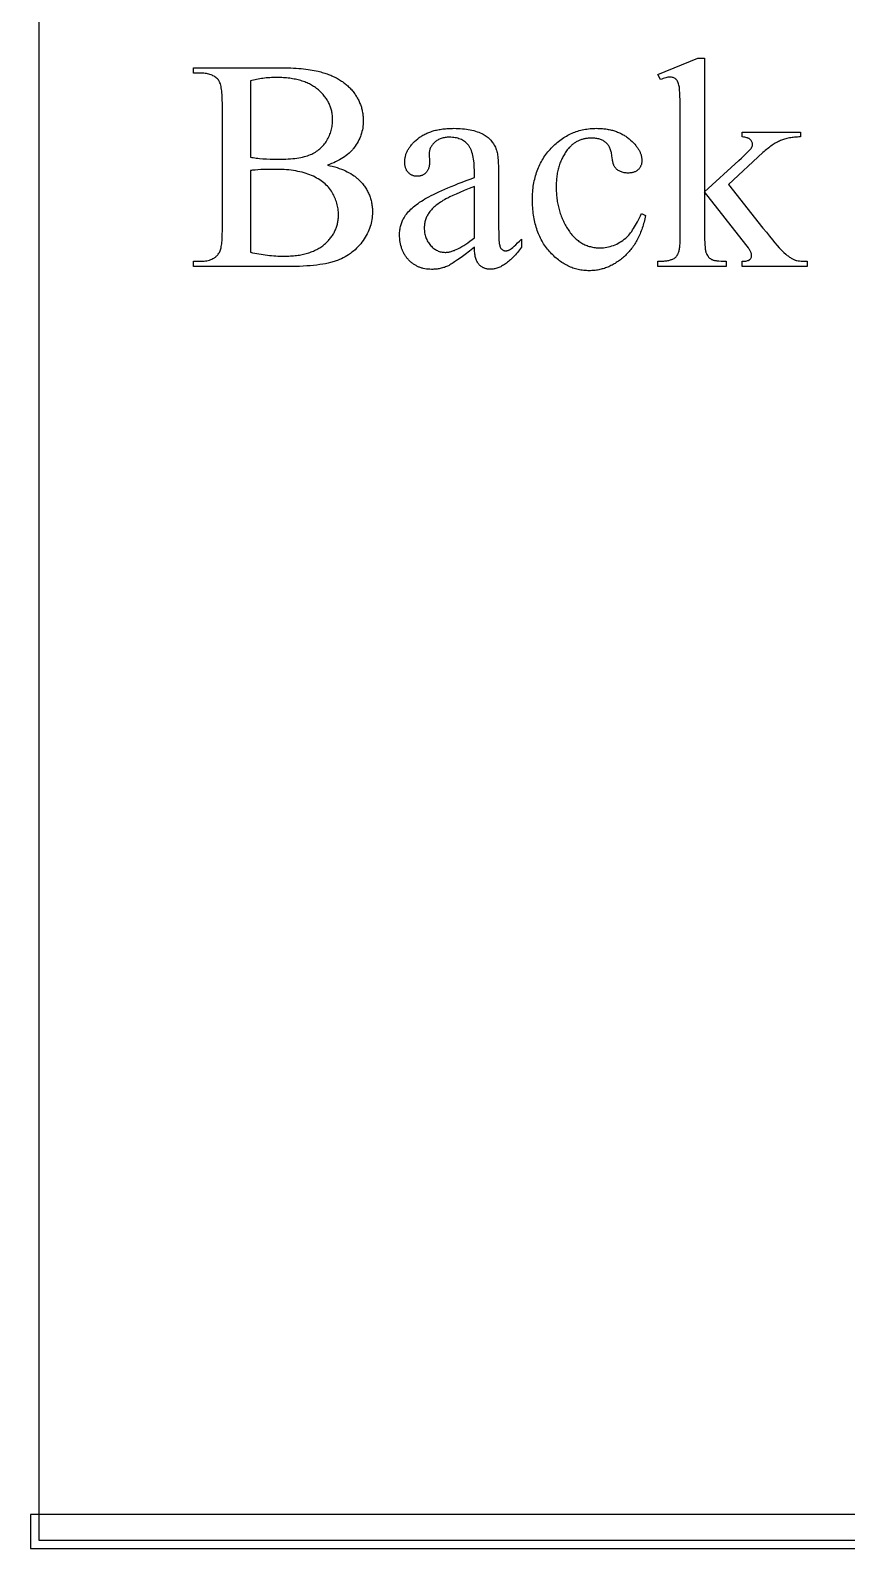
# Model space of a CAD drawing. Extents: x 0 to 152, y -19 to 71.
# Drawn here: x 127.85 to 139.85, y -17.52 to 4.79 of the extents above; entities that cross this region are included whole.
import ezdxf

# ---------------------------------------------------------------- set-up
doc = ezdxf.new("R2010")
doc.units = 0
doc.layers.get('0').update_dxf_attribs({"linetype": 'CONTINUOUS'})

msp = doc.modelspace()

# ---------------------------------------------------------------- linework, layer by layer
for points in [[(127.976, -17.394), (151.664, -17.394), (151.664, 23.168), (127.976, 23.168)], [(132.217, 2.814), (132.254, 2.805), (132.29, 2.796), (132.325, 2.787), (132.359, 2.776), (132.392, 2.766), (132.423, 2.754), (132.453, 2.742), (132.482, 2.729), (132.51, 2.716), (132.537, 2.702), (132.562, 2.688), (132.587, 2.673), (132.61, 2.657), (132.621, 2.649), (132.631, 2.641), (132.642, 2.633), (132.652, 2.624), (132.662, 2.615), (132.672, 2.607), (132.684, 2.594), (132.697, 2.581), (132.709, 2.569), (132.721, 2.556), (132.732, 2.543), (132.743, 2.529), (132.753, 2.516), (132.763, 2.502), (132.773, 2.488), (132.782, 2.474), (132.791, 2.46), (132.799, 2.445), (132.807, 2.431), (132.814, 2.416), (132.822, 2.401), (132.828, 2.386), (132.835, 2.371), (132.841, 2.356), (132.846, 2.34), (132.851, 2.324), (132.856, 2.308), (132.86, 2.292), (132.864, 2.276), (132.868, 2.259), (132.871, 2.243), (132.873, 2.226), (132.876, 2.209), (132.877, 2.192), (132.879, 2.175), (132.88, 2.157), (132.88, 2.14), (132.881, 2.122), (132.88, 2.095), (132.878, 2.068), (132.876, 2.041), (132.872, 2.014), (132.867, 1.987), (132.861, 1.961), (132.854, 1.935), (132.846, 1.909), (132.837, 1.883), (132.827, 1.857), (132.815, 1.831), (132.803, 1.805), (132.79, 1.78), (132.775, 1.755), (132.759, 1.73), (132.743, 1.705), (132.725, 1.68), (132.707, 1.656), (132.687, 1.634), (132.667, 1.612), (132.646, 1.591), (132.625, 1.57), (132.602, 1.551), (132.579, 1.532), (132.555, 1.514), (132.53, 1.497), (132.505, 1.481), (132.478, 1.466), (132.451, 1.452), (132.423, 1.438), (132.394, 1.426), (132.364, 1.414), (132.349, 1.408), (132.333, 1.403), (132.317, 1.397), (132.3, 1.392), (132.283, 1.387), (132.265, 1.383), (132.228, 1.374), (132.19, 1.365), (132.149, 1.358), (132.106, 1.351), (132.061, 1.345), (132.014, 1.34), (131.965, 1.335), (131.914, 1.331), (131.861, 1.328), (131.807, 1.325), (131.75, 1.323), (131.691, 1.322), (131.631, 1.322), (130.251, 1.322), (130.251, 1.402), (130.361, 1.402), (130.384, 1.402), (130.405, 1.404), (130.426, 1.406), (130.446, 1.409), (130.465, 1.413), (130.484, 1.418), (130.502, 1.424), (130.518, 1.431), (130.534, 1.439), (130.55, 1.447), (130.557, 1.452), (130.564, 1.457), (130.571, 1.462), (130.578, 1.467), (130.584, 1.473), (130.59, 1.479), (130.597, 1.485), (130.602, 1.491), (130.608, 1.497), (130.614, 1.504), (130.624, 1.518), (130.63, 1.528), (130.636, 1.54), (130.641, 1.552), (130.646, 1.567), (130.65, 1.582), (130.654, 1.599), (130.658, 1.617), (130.661, 1.636), (130.664, 1.657), (130.667, 1.679), (130.669, 1.702), (130.67, 1.727), (130.672, 1.753), (130.673, 1.781), (130.673, 1.809), (130.674, 1.839), (130.674, 3.727), (130.673, 3.761), (130.673, 3.792), (130.671, 3.822), (130.67, 3.851), (130.667, 3.878), (130.665, 3.903), (130.662, 3.927), (130.658, 3.949), (130.654, 3.97), (130.649, 3.989), (130.644, 4.006), (130.638, 4.022), (130.632, 4.036), (130.626, 4.049), (130.622, 4.055), (130.619, 4.06), (130.615, 4.065), (130.611, 4.07), (130.6, 4.082), (130.589, 4.092), (130.577, 4.102), (130.564, 4.112), (130.551, 4.12), (130.536, 4.128), (130.522, 4.135), (130.507, 4.141), (130.491, 4.147), (130.474, 4.152), (130.457, 4.156), (130.439, 4.159), (130.42, 4.162), (130.401, 4.163), (130.381, 4.165), (130.361, 4.165), (130.251, 4.165), (130.251, 4.245), (131.514, 4.245), (131.558, 4.245), (131.6, 4.244), (131.642, 4.243), (131.682, 4.241), (131.721, 4.24), (131.76, 4.237), (131.797, 4.235), (131.833, 4.232), (131.867, 4.228), (131.901, 4.225), (131.934, 4.22), (131.966, 4.216), (131.996, 4.211), (132.025, 4.205), (132.054, 4.199), (132.081, 4.193), (132.101, 4.188), (132.121, 4.183), (132.14, 4.177), (132.159, 4.172), (132.178, 4.166), (132.197, 4.16), (132.215, 4.153), (132.233, 4.147), (132.251, 4.14), (132.268, 4.133), (132.285, 4.125), (132.302, 4.118), (132.318, 4.11), (132.335, 4.102), (132.35, 4.094), (132.366, 4.085), (132.381, 4.077), (132.396, 4.068), (132.411, 4.059), (132.425, 4.049), (132.439, 4.04), (132.453, 4.03), (132.467, 4.02), (132.48, 4.009), (132.493, 3.999), (132.505, 3.988), (132.518, 3.977), (132.53, 3.966), (132.541, 3.954), (132.553, 3.942), (132.564, 3.93), (132.575, 3.918), (132.585, 3.906), (132.595, 3.893), (132.605, 3.881), (132.614, 3.868), (132.624, 3.855), (132.632, 3.842), (132.641, 3.829), (132.649, 3.816), (132.657, 3.803), (132.664, 3.789), (132.672, 3.776), (132.678, 3.762), (132.685, 3.748), (132.691, 3.734), (132.697, 3.72), (132.702, 3.706), (132.707, 3.692), (132.712, 3.678), (132.717, 3.663), (132.721, 3.648), (132.725, 3.634), (132.728, 3.619), (132.731, 3.604), (132.734, 3.589), (132.737, 3.574), (132.739, 3.559), (132.741, 3.543), (132.742, 3.528), (132.743, 3.512), (132.744, 3.496), (132.745, 3.48), (132.745, 3.464), (132.744, 3.437), (132.743, 3.41), (132.74, 3.384), (132.737, 3.357), (132.732, 3.332), (132.726, 3.306), (132.719, 3.281), (132.711, 3.256), (132.703, 3.232), (132.693, 3.208), (132.682, 3.184), (132.67, 3.161), (132.657, 3.138), (132.643, 3.115), (132.627, 3.093), (132.611, 3.071), (132.603, 3.06), (132.594, 3.05), (132.585, 3.039), (132.576, 3.029), (132.566, 3.019), (132.557, 3.009), (132.536, 2.99), (132.515, 2.971), (132.493, 2.954), (132.47, 2.936), (132.446, 2.92), (132.421, 2.904), (132.395, 2.889), (132.367, 2.875), (132.339, 2.861), (132.31, 2.848), (132.28, 2.836), (132.249, 2.824)], [(137.763, 4.387), (137.763, 2.423), (138.265, 2.88), (138.303, 2.915), (138.336, 2.947), (138.366, 2.975), (138.391, 3), (138.412, 3.021), (138.429, 3.04), (138.442, 3.054), (138.446, 3.06), (138.45, 3.066), (138.454, 3.072), (138.458, 3.079), (138.461, 3.085), (138.463, 3.092), (138.465, 3.098), (138.466, 3.105), (138.467, 3.111), (138.467, 3.117), (138.467, 3.128), (138.465, 3.138), (138.462, 3.148), (138.458, 3.158), (138.453, 3.167), (138.447, 3.175), (138.44, 3.184), (138.432, 3.192), (138.427, 3.196), (138.422, 3.199), (138.417, 3.203), (138.411, 3.206), (138.405, 3.209), (138.399, 3.211), (138.392, 3.214), (138.385, 3.216), (138.369, 3.22), (138.352, 3.224), (138.334, 3.226), (138.314, 3.227), (138.314, 3.296), (139.172, 3.296), (139.172, 3.227), (139.15, 3.227), (139.129, 3.226), (139.108, 3.224), (139.087, 3.222), (139.067, 3.22), (139.048, 3.218), (139.029, 3.215), (139.01, 3.212), (138.992, 3.208), (138.974, 3.204), (138.957, 3.2), (138.94, 3.195), (138.924, 3.19), (138.908, 3.185), (138.893, 3.18), (138.878, 3.173), (138.863, 3.167), (138.848, 3.16), (138.833, 3.152), (138.818, 3.144), (138.802, 3.135), (138.787, 3.125), (138.771, 3.115), (138.755, 3.105), (138.739, 3.093), (138.722, 3.081), (138.706, 3.069), (138.689, 3.055), (138.672, 3.042), (138.655, 3.027), (138.638, 3.012), (138.62, 2.997), (138.114, 2.529), (138.62, 1.889), (138.671, 1.826), (138.717, 1.768), (138.759, 1.717), (138.797, 1.672), (138.831, 1.633), (138.86, 1.6), (138.884, 1.573), (138.905, 1.553), (138.93, 1.528), (138.955, 1.506), (138.979, 1.487), (138.99, 1.478), (139.002, 1.469), (139.013, 1.461), (139.024, 1.454), (139.035, 1.447), (139.046, 1.441), (139.056, 1.435), (139.066, 1.43), (139.076, 1.425), (139.086, 1.421), (139.093, 1.419), (139.101, 1.416), (139.109, 1.414), (139.118, 1.412), (139.138, 1.408), (139.16, 1.405), (139.184, 1.403), (139.212, 1.401), (139.241, 1.4), (139.273, 1.4), (139.273, 1.322), (138.314, 1.322), (138.314, 1.4), (138.334, 1.4), (138.352, 1.402), (138.368, 1.404), (138.383, 1.407), (138.396, 1.41), (138.407, 1.414), (138.413, 1.417), (138.417, 1.419), (138.421, 1.422), (138.425, 1.424), (138.432, 1.43), (138.438, 1.437), (138.443, 1.444), (138.447, 1.452), (138.45, 1.46), (138.453, 1.469), (138.454, 1.478), (138.454, 1.488), (138.454, 1.494), (138.453, 1.501), (138.451, 1.509), (138.449, 1.517), (138.446, 1.525), (138.442, 1.534), (138.438, 1.543), (138.433, 1.553), (138.427, 1.563), (138.421, 1.574), (138.414, 1.585), (138.406, 1.596), (138.388, 1.621), (138.368, 1.647), (137.763, 2.421), (137.763, 1.766), (137.763, 1.72), (137.764, 1.678), (137.766, 1.641), (137.769, 1.607), (137.771, 1.592), (137.773, 1.578), (137.775, 1.564), (137.778, 1.552), (137.78, 1.541), (137.783, 1.531), (137.786, 1.522), (137.789, 1.514), (137.797, 1.499), (137.804, 1.486), (137.813, 1.473), (137.817, 1.468), (137.822, 1.462), (137.827, 1.457), (137.832, 1.452), (137.837, 1.447), (137.843, 1.443), (137.848, 1.439), (137.854, 1.435), (137.86, 1.431), (137.866, 1.428), (137.873, 1.425), (137.88, 1.422), (137.889, 1.419), (137.898, 1.416), (137.908, 1.414), (137.92, 1.412), (137.932, 1.41), (137.945, 1.408), (137.973, 1.405), (138.006, 1.402), (138.042, 1.401), (138.082, 1.4), (138.082, 1.322), (137.077, 1.322), (137.077, 1.4), (137.114, 1.4), (137.131, 1.401), (137.148, 1.402), (137.164, 1.403), (137.18, 1.405), (137.195, 1.407), (137.209, 1.409), (137.223, 1.411), (137.236, 1.414), (137.249, 1.417), (137.261, 1.42), (137.273, 1.424), (137.283, 1.428), (137.294, 1.432), (137.303, 1.436), (137.314, 1.443), (137.325, 1.45), (137.334, 1.458), (137.343, 1.466), (137.352, 1.476), (137.359, 1.486), (137.366, 1.498), (137.372, 1.51), (137.376, 1.519), (137.38, 1.529), (137.383, 1.54), (137.387, 1.552), (137.389, 1.564), (137.392, 1.577), (137.395, 1.592), (137.397, 1.607), (137.399, 1.622), (137.4, 1.639), (137.402, 1.656), (137.403, 1.674), (137.404, 1.713), (137.405, 1.755), (137.405, 3.553), (137.405, 3.634), (137.404, 3.708), (137.403, 3.772), (137.401, 3.829), (137.399, 3.877), (137.396, 3.917), (137.395, 3.934), (137.393, 3.949), (137.392, 3.961), (137.39, 3.972), (137.386, 3.99), (137.381, 4.007), (137.376, 4.023), (137.37, 4.037), (137.367, 4.043), (137.363, 4.049), (137.36, 4.055), (137.356, 4.06), (137.352, 4.065), (137.348, 4.07), (137.344, 4.074), (137.34, 4.078), (137.331, 4.084), (137.322, 4.09), (137.311, 4.095), (137.3, 4.099), (137.289, 4.103), (137.276, 4.105), (137.263, 4.106), (137.25, 4.107), (137.238, 4.106), (137.224, 4.104), (137.209, 4.102), (137.193, 4.098), (137.175, 4.092), (137.156, 4.086), (137.136, 4.079), (137.114, 4.07), (137.077, 4.146), (137.663, 4.387)], [(131.087, 2.93), (131.108, 2.926), (131.129, 2.923), (131.15, 2.92), (131.173, 2.917), (131.196, 2.914), (131.22, 2.912), (131.27, 2.907), (131.322, 2.904), (131.377, 2.902), (131.435, 2.9), (131.495, 2.9), (131.533, 2.9), (131.571, 2.901), (131.607, 2.902), (131.642, 2.904), (131.676, 2.906), (131.709, 2.909), (131.74, 2.913), (131.77, 2.917), (131.799, 2.921), (131.827, 2.926), (131.854, 2.932), (131.879, 2.938), (131.903, 2.945), (131.926, 2.952), (131.947, 2.959), (131.968, 2.968), (131.987, 2.976), (132.006, 2.986), (132.025, 2.996), (132.042, 3.006), (132.06, 3.017), (132.076, 3.029), (132.092, 3.041), (132.108, 3.054), (132.123, 3.067), (132.137, 3.081), (132.151, 3.095), (132.164, 3.11), (132.176, 3.126), (132.188, 3.142), (132.2, 3.158), (132.21, 3.176), (132.221, 3.193), (132.23, 3.211), (132.239, 3.229), (132.247, 3.247), (132.255, 3.266), (132.262, 3.284), (132.268, 3.303), (132.273, 3.322), (132.278, 3.341), (132.283, 3.361), (132.286, 3.381), (132.289, 3.4), (132.291, 3.42), (132.293, 3.441), (132.294, 3.461), (132.294, 3.482), (132.294, 3.498), (132.294, 3.513), (132.293, 3.529), (132.291, 3.545), (132.289, 3.56), (132.287, 3.575), (132.284, 3.59), (132.281, 3.605), (132.278, 3.62), (132.274, 3.635), (132.27, 3.649), (132.265, 3.663), (132.26, 3.678), (132.254, 3.692), (132.248, 3.706), (132.242, 3.719), (132.235, 3.733), (132.228, 3.746), (132.221, 3.76), (132.213, 3.773), (132.204, 3.786), (132.196, 3.799), (132.186, 3.811), (132.177, 3.824), (132.167, 3.836), (132.156, 3.849), (132.146, 3.861), (132.134, 3.873), (132.123, 3.885), (132.111, 3.896), (132.098, 3.908), (132.085, 3.919), (132.072, 3.93), (132.058, 3.941), (132.044, 3.952), (132.03, 3.962), (132.015, 3.971), (132, 3.981), (131.985, 3.99), (131.969, 3.998), (131.953, 4.007), (131.936, 4.015), (131.919, 4.022), (131.902, 4.03), (131.884, 4.036), (131.866, 4.043), (131.847, 4.049), (131.828, 4.055), (131.809, 4.061), (131.789, 4.066), (131.769, 4.07), (131.749, 4.075), (131.728, 4.079), (131.707, 4.083), (131.686, 4.086), (131.664, 4.089), (131.642, 4.092), (131.619, 4.094), (131.596, 4.096), (131.573, 4.097), (131.549, 4.099), (131.525, 4.1), (131.5, 4.1), (131.475, 4.1), (131.449, 4.1), (131.422, 4.1), (131.396, 4.099), (131.37, 4.097), (131.345, 4.096), (131.32, 4.094), (131.295, 4.091), (131.271, 4.088), (131.247, 4.085), (131.223, 4.082), (131.199, 4.078), (131.176, 4.074), (131.154, 4.069), (131.131, 4.064), (131.109, 4.059), (131.087, 4.053)], [(134.379, 1.607), (134.306, 1.551), (134.241, 1.501), (134.183, 1.458), (134.131, 1.421), (134.087, 1.39), (134.068, 1.377), (134.05, 1.366), (134.034, 1.356), (134.02, 1.347), (134.008, 1.34), (133.997, 1.335), (133.983, 1.328), (133.968, 1.322), (133.953, 1.317), (133.938, 1.311), (133.923, 1.307), (133.908, 1.302), (133.892, 1.298), (133.877, 1.295), (133.861, 1.291), (133.846, 1.289), (133.83, 1.286), (133.814, 1.284), (133.798, 1.283), (133.782, 1.282), (133.766, 1.281), (133.749, 1.281), (133.724, 1.282), (133.699, 1.283), (133.675, 1.286), (133.651, 1.29), (133.628, 1.295), (133.617, 1.298), (133.606, 1.301), (133.595, 1.304), (133.584, 1.308), (133.573, 1.312), (133.563, 1.316), (133.552, 1.321), (133.542, 1.325), (133.532, 1.33), (133.522, 1.336), (133.512, 1.341), (133.502, 1.347), (133.492, 1.353), (133.483, 1.36), (133.473, 1.367), (133.464, 1.374), (133.455, 1.381), (133.446, 1.388), (133.429, 1.404), (133.412, 1.421), (133.404, 1.43), (133.396, 1.439), (133.388, 1.448), (133.381, 1.458), (133.374, 1.467), (133.367, 1.477), (133.36, 1.487), (133.354, 1.497), (133.348, 1.507), (133.342, 1.517), (133.336, 1.528), (133.331, 1.539), (133.326, 1.55), (133.321, 1.561), (133.317, 1.572), (133.313, 1.583), (133.309, 1.595), (133.305, 1.607), (133.298, 1.631), (133.292, 1.656), (133.288, 1.681), (133.284, 1.707), (133.281, 1.734), (133.28, 1.762), (133.279, 1.79), (133.28, 1.808), (133.28, 1.825), (133.282, 1.843), (133.283, 1.86), (133.286, 1.876), (133.288, 1.893), (133.292, 1.909), (133.296, 1.924), (133.3, 1.94), (133.305, 1.955), (133.31, 1.97), (133.316, 1.985), (133.322, 1.999), (133.329, 2.013), (133.336, 2.026), (133.344, 2.04), (133.356, 2.058), (133.368, 2.076), (133.382, 2.094), (133.396, 2.112), (133.412, 2.13), (133.429, 2.147), (133.446, 2.165), (133.465, 2.182), (133.485, 2.199), (133.505, 2.216), (133.527, 2.233), (133.55, 2.25), (133.574, 2.267), (133.599, 2.283), (133.624, 2.299), (133.651, 2.316), (133.68, 2.332), (133.71, 2.349), (133.743, 2.366), (133.779, 2.384), (133.816, 2.402), (133.856, 2.421), (133.898, 2.44), (133.942, 2.459), (133.989, 2.479), (134.038, 2.499), (134.089, 2.52), (134.142, 2.541), (134.198, 2.563), (134.256, 2.585), (134.316, 2.607), (134.379, 2.63), (134.379, 2.708), (134.378, 2.744), (134.377, 2.779), (134.375, 2.812), (134.373, 2.844), (134.369, 2.874), (134.365, 2.903), (134.361, 2.931), (134.355, 2.957), (134.349, 2.981), (134.342, 3.005), (134.334, 3.026), (134.33, 3.037), (134.326, 3.047), (134.321, 3.056), (134.317, 3.065), (134.312, 3.074), (134.307, 3.083), (134.302, 3.091), (134.296, 3.099), (134.291, 3.106), (134.285, 3.113), (134.273, 3.126), (134.26, 3.139), (134.247, 3.15), (134.233, 3.161), (134.218, 3.171), (134.203, 3.18), (134.187, 3.188), (134.17, 3.196), (134.152, 3.202), (134.134, 3.208), (134.116, 3.212), (134.096, 3.216), (134.076, 3.219), (134.056, 3.221), (134.034, 3.223), (134.012, 3.223), (133.995, 3.223), (133.979, 3.222), (133.963, 3.22), (133.948, 3.218), (133.933, 3.216), (133.918, 3.213), (133.904, 3.209), (133.89, 3.205), (133.877, 3.2), (133.864, 3.194), (133.852, 3.188), (133.84, 3.182), (133.829, 3.175), (133.817, 3.167), (133.807, 3.159), (133.797, 3.15), (133.787, 3.141), (133.777, 3.131), (133.769, 3.122), (133.761, 3.112), (133.753, 3.102), (133.747, 3.092), (133.741, 3.082), (133.735, 3.071), (133.73, 3.061), (133.726, 3.05), (133.723, 3.039), (133.72, 3.028), (133.718, 3.016), (133.716, 3.005), (133.715, 2.993), (133.715, 2.982), (133.719, 2.857), (133.719, 2.844), (133.718, 2.833), (133.717, 2.821), (133.716, 2.81), (133.714, 2.799), (133.712, 2.789), (133.709, 2.779), (133.706, 2.769), (133.703, 2.759), (133.699, 2.75), (133.695, 2.742), (133.691, 2.733), (133.686, 2.725), (133.68, 2.718), (133.675, 2.711), (133.668, 2.704), (133.662, 2.697), (133.655, 2.691), (133.648, 2.685), (133.641, 2.68), (133.634, 2.675), (133.626, 2.671), (133.618, 2.667), (133.61, 2.663), (133.602, 2.66), (133.593, 2.657), (133.584, 2.655), (133.575, 2.653), (133.565, 2.652), (133.556, 2.651), (133.546, 2.65), (133.536, 2.65), (133.526, 2.65), (133.516, 2.651), (133.507, 2.652), (133.498, 2.653), (133.489, 2.655), (133.48, 2.658), (133.472, 2.66), (133.463, 2.664), (133.455, 2.667), (133.448, 2.672), (133.44, 2.676), (133.433, 2.681), (133.425, 2.687), (133.419, 2.693), (133.412, 2.699), (133.405, 2.706), (133.399, 2.713), (133.394, 2.72), (133.388, 2.728), (133.383, 2.736), (133.379, 2.745), (133.375, 2.754), (133.371, 2.763), (133.367, 2.772), (133.365, 2.782), (133.362, 2.792), (133.36, 2.802), (133.358, 2.813), (133.357, 2.824), (133.356, 2.835), (133.355, 2.847), (133.355, 2.859), (133.355, 2.87), (133.356, 2.882), (133.356, 2.893), (133.358, 2.905), (133.359, 2.916), (133.361, 2.927), (133.364, 2.938), (133.367, 2.95), (133.37, 2.961), (133.373, 2.972), (133.377, 2.983), (133.382, 2.994), (133.386, 3.004), (133.391, 3.015), (133.397, 3.026), (133.402, 3.037), (133.408, 3.047), (133.415, 3.058), (133.422, 3.068), (133.429, 3.079), (133.437, 3.089), (133.444, 3.099), (133.453, 3.11), (133.462, 3.12), (133.471, 3.13), (133.48, 3.14), (133.49, 3.15), (133.5, 3.16), (133.522, 3.18), (133.545, 3.199), (133.557, 3.209), (133.569, 3.218), (133.581, 3.227), (133.594, 3.236), (133.608, 3.244), (133.621, 3.252), (133.635, 3.26), (133.649, 3.267), (133.663, 3.274), (133.678, 3.281), (133.693, 3.288), (133.708, 3.294), (133.724, 3.3), (133.74, 3.305), (133.756, 3.311), (133.772, 3.316), (133.789, 3.32), (133.806, 3.325), (133.824, 3.329), (133.841, 3.333), (133.859, 3.336), (133.878, 3.339), (133.896, 3.342), (133.915, 3.345), (133.934, 3.347), (133.954, 3.349), (133.974, 3.351), (133.994, 3.352), (134.014, 3.353), (134.035, 3.354), (134.056, 3.354), (134.077, 3.355), (134.109, 3.354), (134.141, 3.353), (134.172, 3.351), (134.202, 3.349), (134.232, 3.346), (134.261, 3.342), (134.289, 3.338), (134.316, 3.332), (134.343, 3.327), (134.369, 3.32), (134.394, 3.313), (134.418, 3.305), (134.442, 3.296), (134.464, 3.287), (134.487, 3.277), (134.508, 3.266), (134.524, 3.258), (134.539, 3.248), (134.553, 3.238), (134.567, 3.228), (134.581, 3.217), (134.594, 3.205), (134.606, 3.193), (134.618, 3.18), (134.63, 3.167), (134.641, 3.153), (134.651, 3.139), (134.661, 3.124), (134.67, 3.108), (134.679, 3.091), (134.688, 3.075), (134.695, 3.057), (134.7, 3.045), (134.705, 3.031), (134.709, 3.016), (134.712, 2.999), (134.716, 2.98), (134.719, 2.96), (134.722, 2.939), (134.725, 2.916), (134.727, 2.891), (134.729, 2.865), (134.73, 2.838), (134.732, 2.809), (134.733, 2.778), (134.734, 2.746), (134.734, 2.713), (134.734, 2.678), (134.734, 2.007), (134.734, 1.94), (134.735, 1.88), (134.736, 1.826), (134.737, 1.78), (134.738, 1.74), (134.74, 1.707), (134.743, 1.681), (134.744, 1.67), (134.745, 1.662), (134.748, 1.646), (134.751, 1.632), (134.755, 1.62), (134.759, 1.608), (134.764, 1.598), (134.769, 1.59), (134.775, 1.582), (134.778, 1.579), (134.781, 1.576), (134.787, 1.571), (134.793, 1.567), (134.8, 1.563), (134.807, 1.56), (134.815, 1.558), (134.822, 1.556), (134.83, 1.555), (134.838, 1.555), (134.846, 1.555), (134.854, 1.556), (134.862, 1.557), (134.87, 1.559), (134.877, 1.561), (134.885, 1.563), (134.891, 1.566), (134.898, 1.57), (134.911, 1.578), (134.926, 1.59), (134.944, 1.605), (134.964, 1.623), (134.987, 1.644), (135.013, 1.669), (135.042, 1.696), (135.073, 1.727), (135.073, 1.607), (135.058, 1.587), (135.043, 1.567), (135.028, 1.549), (135.013, 1.531), (134.998, 1.513), (134.983, 1.497), (134.968, 1.481), (134.953, 1.465), (134.939, 1.45), (134.924, 1.436), (134.909, 1.422), (134.895, 1.41), (134.88, 1.397), (134.866, 1.386), (134.851, 1.374), (134.837, 1.364), (134.822, 1.354), (134.808, 1.345), (134.794, 1.337), (134.779, 1.329), (134.765, 1.321), (134.751, 1.315), (134.737, 1.309), (134.723, 1.303), (134.709, 1.299), (134.695, 1.295), (134.681, 1.291), (134.667, 1.288), (134.653, 1.286), (134.639, 1.284), (134.625, 1.284), (134.611, 1.283), (134.598, 1.284), (134.586, 1.284), (134.573, 1.286), (134.561, 1.288), (134.55, 1.29), (134.538, 1.294), (134.527, 1.297), (134.517, 1.302), (134.506, 1.306), (134.496, 1.312), (134.487, 1.318), (134.477, 1.324), (134.468, 1.332), (134.46, 1.339), (134.451, 1.348), (134.443, 1.357), (134.436, 1.366), (134.429, 1.376), (134.422, 1.388), (134.416, 1.4), (134.41, 1.412), (134.405, 1.426), (134.4, 1.44), (134.396, 1.456), (134.392, 1.472), (134.389, 1.489), (134.386, 1.506), (134.383, 1.525), (134.382, 1.544), (134.38, 1.564), (134.379, 1.585)], [(136.896, 2.072), (136.891, 2.048), (136.886, 2.024), (136.88, 2.001), (136.874, 1.977), (136.867, 1.955), (136.861, 1.932), (136.854, 1.91), (136.847, 1.888), (136.839, 1.867), (136.831, 1.846), (136.823, 1.825), (136.815, 1.805), (136.806, 1.785), (136.797, 1.765), (136.788, 1.746), (136.778, 1.727), (136.768, 1.708), (136.758, 1.69), (136.747, 1.672), (136.737, 1.655), (136.726, 1.638), (136.714, 1.621), (136.702, 1.604), (136.69, 1.588), (136.678, 1.572), (136.665, 1.557), (136.653, 1.542), (136.639, 1.527), (136.626, 1.513), (136.612, 1.499), (136.598, 1.485), (136.584, 1.472), (136.569, 1.459), (136.554, 1.446), (136.539, 1.434), (136.525, 1.423), (136.51, 1.411), (136.495, 1.4), (136.479, 1.39), (136.464, 1.38), (136.449, 1.37), (136.433, 1.361), (136.418, 1.352), (136.402, 1.344), (136.386, 1.336), (136.37, 1.328), (136.354, 1.321), (136.338, 1.314), (136.322, 1.308), (136.306, 1.302), (136.29, 1.296), (136.273, 1.291), (136.257, 1.287), (136.24, 1.282), (136.223, 1.278), (136.207, 1.275), (136.19, 1.272), (136.173, 1.269), (136.155, 1.267), (136.138, 1.265), (136.121, 1.264), (136.104, 1.263), (136.086, 1.262), (136.068, 1.262), (136.048, 1.262), (136.027, 1.263), (136.006, 1.264), (135.986, 1.266), (135.965, 1.269), (135.945, 1.272), (135.925, 1.275), (135.906, 1.279), (135.886, 1.284), (135.867, 1.289), (135.847, 1.295), (135.828, 1.301), (135.809, 1.308), (135.791, 1.316), (135.772, 1.324), (135.754, 1.332), (135.736, 1.341), (135.717, 1.351), (135.7, 1.361), (135.682, 1.372), (135.664, 1.383), (135.647, 1.395), (135.63, 1.408), (135.613, 1.421), (135.596, 1.434), (135.579, 1.448), (135.562, 1.463), (135.546, 1.478), (135.53, 1.494), (135.514, 1.51), (135.498, 1.527), (135.482, 1.544), (135.467, 1.562), (135.452, 1.58), (135.437, 1.599), (135.424, 1.618), (135.41, 1.637), (135.397, 1.657), (135.385, 1.677), (135.373, 1.698), (135.361, 1.719), (135.35, 1.74), (135.34, 1.762), (135.33, 1.784), (135.32, 1.806), (135.311, 1.829), (135.303, 1.852), (135.295, 1.876), (135.287, 1.9), (135.28, 1.924), (135.273, 1.949), (135.267, 1.974), (135.262, 2), (135.257, 2.026), (135.252, 2.052), (135.248, 2.079), (135.244, 2.106), (135.241, 2.134), (135.238, 2.162), (135.236, 2.19), (135.234, 2.219), (135.233, 2.248), (135.232, 2.277), (135.232, 2.307), (135.232, 2.336), (135.233, 2.365), (135.235, 2.393), (135.236, 2.421), (135.239, 2.448), (135.242, 2.475), (135.245, 2.502), (135.249, 2.529), (135.254, 2.555), (135.259, 2.581), (135.265, 2.606), (135.271, 2.632), (135.278, 2.656), (135.285, 2.681), (135.293, 2.705), (135.301, 2.729), (135.31, 2.752), (135.32, 2.776), (135.33, 2.798), (135.34, 2.821), (135.351, 2.843), (135.363, 2.865), (135.375, 2.886), (135.388, 2.907), (135.401, 2.928), (135.415, 2.948), (135.429, 2.968), (135.444, 2.988), (135.46, 3.007), (135.476, 3.027), (135.492, 3.045), (135.509, 3.064), (135.527, 3.081), (135.544, 3.099), (135.562, 3.116), (135.58, 3.132), (135.598, 3.147), (135.617, 3.162), (135.636, 3.177), (135.655, 3.191), (135.674, 3.204), (135.693, 3.217), (135.713, 3.229), (135.732, 3.241), (135.752, 3.252), (135.773, 3.262), (135.793, 3.272), (135.814, 3.282), (135.835, 3.291), (135.856, 3.299), (135.877, 3.307), (135.899, 3.314), (135.92, 3.32), (135.942, 3.326), (135.965, 3.332), (135.987, 3.336), (136.01, 3.341), (136.032, 3.344), (136.056, 3.347), (136.079, 3.35), (136.102, 3.352), (136.126, 3.353), (136.15, 3.354), (136.174, 3.355), (136.192, 3.354), (136.21, 3.354), (136.228, 3.353), (136.245, 3.352), (136.262, 3.351), (136.28, 3.349), (136.296, 3.347), (136.313, 3.345), (136.33, 3.342), (136.346, 3.339), (136.362, 3.336), (136.378, 3.333), (136.393, 3.329), (136.409, 3.325), (136.424, 3.321), (136.439, 3.316), (136.454, 3.311), (136.469, 3.306), (136.483, 3.3), (136.497, 3.294), (136.511, 3.288), (136.525, 3.282), (136.539, 3.275), (136.552, 3.268), (136.566, 3.26), (136.579, 3.253), (136.591, 3.245), (136.604, 3.237), (136.616, 3.228), (136.629, 3.219), (136.641, 3.21), (136.653, 3.2), (136.675, 3.181), (136.696, 3.162), (136.716, 3.142), (136.735, 3.123), (136.751, 3.103), (136.759, 3.093), (136.767, 3.083), (136.774, 3.073), (136.781, 3.063), (136.787, 3.053), (136.793, 3.043), (136.799, 3.033), (136.804, 3.023), (136.809, 3.013), (136.814, 3.003), (136.818, 2.993), (136.822, 2.983), (136.825, 2.973), (136.828, 2.963), (136.831, 2.952), (136.833, 2.942), (136.835, 2.932), (136.837, 2.922), (136.838, 2.911), (136.839, 2.901), (136.84, 2.891), (136.84, 2.88), (136.84, 2.87), (136.839, 2.86), (136.838, 2.851), (136.837, 2.841), (136.835, 2.832), (136.833, 2.823), (136.83, 2.815), (136.827, 2.806), (136.823, 2.798), (136.819, 2.79), (136.815, 2.783), (136.81, 2.775), (136.805, 2.768), (136.8, 2.761), (136.794, 2.754), (136.787, 2.748), (136.78, 2.742), (136.773, 2.736), (136.766, 2.731), (136.758, 2.726), (136.75, 2.721), (136.742, 2.717), (136.733, 2.713), (136.724, 2.71), (136.715, 2.707), (136.705, 2.704), (136.695, 2.702), (136.684, 2.7), (136.674, 2.699), (136.663, 2.698), (136.651, 2.697), (136.64, 2.697), (136.624, 2.697), (136.609, 2.698), (136.594, 2.7), (136.58, 2.702), (136.566, 2.705), (136.553, 2.709), (136.54, 2.713), (136.528, 2.718), (136.516, 2.723), (136.505, 2.729), (136.494, 2.736), (136.484, 2.743), (136.474, 2.751), (136.465, 2.76), (136.456, 2.769), (136.448, 2.779), (136.443, 2.785), (136.439, 2.792), (136.435, 2.799), (136.431, 2.807), (136.427, 2.815), (136.424, 2.825), (136.42, 2.834), (136.417, 2.845), (136.414, 2.856), (136.412, 2.868), (136.409, 2.88), (136.407, 2.893), (136.403, 2.921), (136.399, 2.951), (136.398, 2.967), (136.395, 2.982), (136.393, 2.997), (136.389, 3.011), (136.386, 3.025), (136.381, 3.038), (136.377, 3.051), (136.372, 3.064), (136.366, 3.075), (136.36, 3.087), (136.353, 3.098), (136.346, 3.108), (136.338, 3.118), (136.33, 3.128), (136.321, 3.137), (136.312, 3.145), (136.302, 3.153), (136.292, 3.161), (136.282, 3.167), (136.271, 3.174), (136.259, 3.18), (136.247, 3.185), (136.235, 3.19), (136.222, 3.194), (136.209, 3.198), (136.195, 3.201), (136.181, 3.204), (136.166, 3.206), (136.151, 3.208), (136.135, 3.209), (136.119, 3.21), (136.103, 3.21), (136.09, 3.21), (136.076, 3.21), (136.063, 3.209), (136.05, 3.208), (136.038, 3.206), (136.025, 3.205), (136.013, 3.203), (136, 3.2), (135.988, 3.198), (135.976, 3.195), (135.965, 3.191), (135.953, 3.188), (135.942, 3.184), (135.93, 3.18), (135.919, 3.175), (135.908, 3.17), (135.898, 3.165), (135.887, 3.16), (135.877, 3.154), (135.866, 3.148), (135.856, 3.141), (135.846, 3.135), (135.837, 3.128), (135.827, 3.12), (135.817, 3.113), (135.808, 3.105), (135.799, 3.097), (135.79, 3.088), (135.781, 3.079), (135.773, 3.07), (135.764, 3.06), (135.756, 3.051), (135.745, 3.037), (135.735, 3.024), (135.725, 3.01), (135.715, 2.996), (135.706, 2.981), (135.697, 2.967), (135.688, 2.952), (135.68, 2.937), (135.672, 2.921), (135.664, 2.905), (135.657, 2.889), (135.65, 2.873), (135.643, 2.857), (135.637, 2.84), (135.631, 2.823), (135.625, 2.805), (135.62, 2.788), (135.615, 2.77), (135.61, 2.752), (135.606, 2.734), (135.602, 2.715), (135.598, 2.696), (135.595, 2.677), (135.592, 2.657), (135.59, 2.638), (135.587, 2.618), (135.586, 2.598), (135.584, 2.577), (135.583, 2.556), (135.582, 2.535), (135.581, 2.514), (135.581, 2.492), (135.581, 2.47), (135.582, 2.449), (135.583, 2.427), (135.584, 2.405), (135.586, 2.384), (135.587, 2.363), (135.59, 2.342), (135.592, 2.321), (135.595, 2.3), (135.598, 2.28), (135.602, 2.259), (135.606, 2.239), (135.61, 2.219), (135.615, 2.199), (135.619, 2.179), (135.625, 2.16), (135.63, 2.14), (135.636, 2.121), (135.642, 2.102), (135.649, 2.083), (135.656, 2.064), (135.663, 2.046), (135.671, 2.027), (135.679, 2.009), (135.687, 1.991), (135.696, 1.973), (135.705, 1.955), (135.714, 1.937), (135.724, 1.92), (135.734, 1.903), (135.744, 1.885), (135.755, 1.868), (135.766, 1.852), (135.777, 1.836), (135.788, 1.82), (135.8, 1.805), (135.812, 1.79), (135.824, 1.776), (135.837, 1.763), (135.849, 1.75), (135.862, 1.738), (135.875, 1.726), (135.889, 1.714), (135.902, 1.704), (135.916, 1.693), (135.93, 1.684), (135.944, 1.674), (135.959, 1.666), (135.974, 1.657), (135.989, 1.65), (136.004, 1.643), (136.019, 1.636), (136.035, 1.63), (136.051, 1.624), (136.067, 1.619), (136.084, 1.615), (136.1, 1.611), (136.117, 1.607), (136.134, 1.605), (136.152, 1.602), (136.169, 1.6), (136.187, 1.599), (136.205, 1.598), (136.224, 1.598), (136.25, 1.598), (136.276, 1.6), (136.301, 1.603), (136.327, 1.607), (136.351, 1.612), (136.376, 1.618), (136.4, 1.626), (136.424, 1.634), (136.448, 1.644), (136.471, 1.654), (136.494, 1.666), (136.516, 1.679), (136.538, 1.693), (136.56, 1.708), (136.582, 1.725), (136.603, 1.742), (136.618, 1.755), (136.633, 1.77), (136.647, 1.785), (136.662, 1.802), (136.676, 1.82), (136.691, 1.839), (136.705, 1.86), (136.72, 1.882), (136.734, 1.905), (136.749, 1.929), (136.763, 1.955), (136.777, 1.982), (136.791, 2.01), (136.805, 2.04), (136.82, 2.07), (136.834, 2.102)], [(131.087, 1.533), (131.119, 1.526), (131.15, 1.52), (131.181, 1.513), (131.212, 1.508), (131.243, 1.503), (131.274, 1.498), (131.305, 1.493), (131.336, 1.49), (131.367, 1.486), (131.397, 1.483), (131.428, 1.481), (131.459, 1.479), (131.489, 1.477), (131.52, 1.476), (131.55, 1.475), (131.581, 1.475), (131.605, 1.475), (131.629, 1.476), (131.652, 1.477), (131.676, 1.478), (131.698, 1.479), (131.721, 1.481), (131.743, 1.483), (131.764, 1.486), (131.786, 1.489), (131.807, 1.492), (131.827, 1.496), (131.847, 1.5), (131.867, 1.504), (131.887, 1.509), (131.906, 1.514), (131.925, 1.519), (131.943, 1.525), (131.961, 1.531), (131.979, 1.537), (131.996, 1.544), (132.013, 1.551), (132.03, 1.558), (132.046, 1.566), (132.062, 1.574), (132.077, 1.582), (132.093, 1.591), (132.107, 1.6), (132.122, 1.61), (132.136, 1.619), (132.15, 1.629), (132.163, 1.64), (132.176, 1.651), (132.188, 1.662), (132.201, 1.673), (132.212, 1.684), (132.224, 1.696), (132.235, 1.708), (132.245, 1.72), (132.256, 1.732), (132.265, 1.744), (132.275, 1.756), (132.284, 1.769), (132.292, 1.781), (132.301, 1.794), (132.308, 1.807), (132.316, 1.82), (132.323, 1.834), (132.329, 1.847), (132.336, 1.861), (132.341, 1.875), (132.347, 1.889), (132.352, 1.903), (132.356, 1.917), (132.361, 1.931), (132.364, 1.946), (132.368, 1.961), (132.371, 1.976), (132.373, 1.991), (132.376, 2.006), (132.377, 2.022), (132.379, 2.037), (132.38, 2.053), (132.38, 2.069), (132.381, 2.085), (132.38, 2.106), (132.379, 2.127), (132.377, 2.148), (132.375, 2.169), (132.372, 2.19), (132.368, 2.211), (132.363, 2.232), (132.357, 2.252), (132.351, 2.272), (132.344, 2.293), (132.337, 2.313), (132.328, 2.333), (132.319, 2.353), (132.31, 2.373), (132.299, 2.393), (132.288, 2.413), (132.276, 2.432), (132.263, 2.451), (132.249, 2.469), (132.234, 2.487), (132.219, 2.504), (132.202, 2.521), (132.185, 2.538), (132.166, 2.553), (132.147, 2.569), (132.127, 2.583), (132.105, 2.597), (132.083, 2.611), (132.06, 2.624), (132.037, 2.637), (132.012, 2.649), (131.986, 2.661), (131.96, 2.671), (131.932, 2.682), (131.904, 2.691), (131.875, 2.7), (131.846, 2.708), (131.815, 2.716), (131.784, 2.722), (131.752, 2.728), (131.72, 2.734), (131.686, 2.738), (131.652, 2.742), (131.617, 2.745), (131.581, 2.748), (131.544, 2.75), (131.507, 2.751), (131.469, 2.751), (131.404, 2.751), (131.345, 2.75), (131.29, 2.749), (131.24, 2.747), (131.195, 2.744), (131.155, 2.741), (131.136, 2.739), (131.119, 2.737), (131.103, 2.734), (131.087, 2.732)], [(134.379, 1.747), (134.379, 2.499), (134.301, 2.468), (134.23, 2.439), (134.167, 2.412), (134.111, 2.388), (134.062, 2.367), (134.02, 2.347), (133.986, 2.33), (133.971, 2.323), (133.958, 2.316), (133.937, 2.304), (133.917, 2.292), (133.898, 2.28), (133.879, 2.268), (133.861, 2.256), (133.844, 2.243), (133.828, 2.231), (133.812, 2.219), (133.797, 2.206), (133.783, 2.194), (133.77, 2.181), (133.757, 2.169), (133.746, 2.156), (133.735, 2.143), (133.724, 2.13), (133.715, 2.117), (133.706, 2.104), (133.698, 2.091), (133.69, 2.078), (133.683, 2.064), (133.676, 2.051), (133.67, 2.037), (133.665, 2.023), (133.66, 2.009), (133.656, 1.995), (133.652, 1.98), (133.649, 1.966), (133.646, 1.951), (133.644, 1.936), (133.643, 1.921), (133.642, 1.906), (133.641, 1.891), (133.642, 1.872), (133.643, 1.853), (133.645, 1.835), (133.647, 1.817), (133.651, 1.799), (133.655, 1.782), (133.659, 1.765), (133.665, 1.749), (133.671, 1.733), (133.678, 1.718), (133.685, 1.703), (133.694, 1.688), (133.703, 1.674), (133.712, 1.66), (133.723, 1.646), (133.734, 1.633), (133.746, 1.621), (133.758, 1.609), (133.77, 1.599), (133.782, 1.589), (133.795, 1.579), (133.808, 1.571), (133.821, 1.563), (133.834, 1.557), (133.847, 1.551), (133.861, 1.546), (133.875, 1.541), (133.889, 1.538), (133.903, 1.535), (133.918, 1.533), (133.933, 1.532), (133.948, 1.531), (133.958, 1.531), (133.968, 1.532), (133.979, 1.533), (133.99, 1.534), (134.001, 1.536), (134.013, 1.539), (134.024, 1.541), (134.036, 1.545), (134.048, 1.548), (134.06, 1.552), (134.072, 1.557), (134.085, 1.561), (134.098, 1.567), (134.111, 1.572), (134.137, 1.585), (134.165, 1.599), (134.193, 1.615), (134.222, 1.633), (134.251, 1.652), (134.282, 1.673), (134.313, 1.696), (134.346, 1.721)], [(127.851, -17.519), (151.851, -17.519), (151.851, -17.019), (127.851, -17.019)]]:
    msp.add_lwpolyline(points, close=True)

doc.saveas('drawing.dxf')
